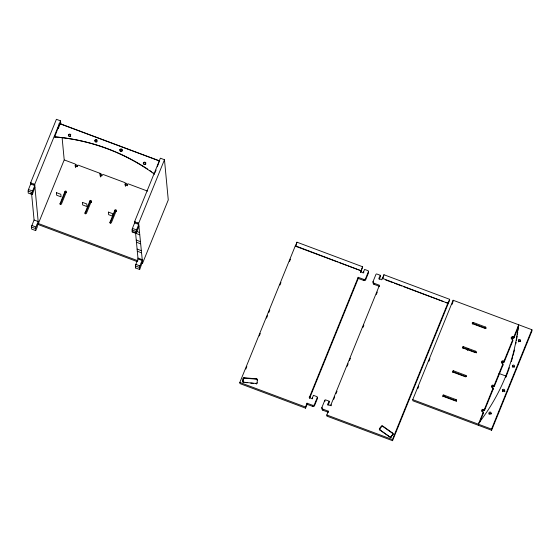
<?xml version="1.0" encoding="UTF-8"?>
<svg xmlns="http://www.w3.org/2000/svg" width="560" height="560" viewBox="0 0 560 560"><rect width="100%" height="100%" fill="white"/><g stroke="black" fill="none" stroke-linecap="round" stroke-linejoin="round"><path stroke-width="0.84" d="M32.298 194.614L28.189 193.074L28.28 189.973L30.681 184.016L34.783 185.556L32.207 192.066L32.34 194.6L34.846 187.145M35.728 230.608L31.591 229.068L31.507 226.52L34.083 220.01L31.661 194.418M62.076 137.34L64.211 159.915L38.374 223.531C38.472 222.495 36.743 226.205 37.331 226.8L35.742 230.594L35.609 228.053L38.185 221.543L34.678 184.464L60.522 120.848L56.413 119.308L30.576 182.931L30.737 184.639M136.248 233.499L132.146 231.966L132.272 228.746L134.631 222.908L138.733 224.441L136.164 230.951L136.29 233.492L138.95 225.967M136.059 231.469L131.95 229.929M134.694 223.524L134.533 221.816L160.37 158.2L164.472 159.733L138.635 223.356L142.471 261.961L139.678 269.5L135.548 267.96L135.457 265.412L138.033 258.902L135.534 232.456M139.65 269.493L139.566 266.945L142.142 260.435L138.033 258.902M54.677 137.067L59.241 124.593C59.178 123.592 60.417 122.955 60.018 124.04M242.865 382.256C242.879 381.01 242.662 376.187 244.412 378.147L256.963 379.239L257.558 380.051L257.292 380.485L257.53 379.491L256.921 378.861L244.377 377.769M243.005 381.29L243.236 378.658M256.522 383.887L257.18 383.299L257.257 380.107M391.23 437.073L391.216 436.373L393.204 434.063L393.05 433.37L382.389 425.796L381.374 426.006L381.304 426.881L379.4 429.023L379.358 429.73M381.269 426.503L379.365 428.645L379.435 429.506L390.089 437.073L390.824 437.115L391.216 436.373M518.763 324.8L513.961 336.623A0.735 0.707 -5.4 0 1 513.093 336.994L512.687 336.847A1.106 1.064 -5.4 0 0 511.259 337.456A1.106 1.064 -5.4 0 0 511.882 338.835L512.281 338.982A0.735 0.707 -5.4 0 1 512.659 339.822L504.133 360.808A0.735 0.707 -5.4 0 1 503.265 361.179L502.866 361.032A1.106 1.064 -5.4 0 0 501.438 361.641A1.106 1.064 -5.4 0 0 502.054 363.02L502.46 363.174A0.735 0.707 -5.4 0 1 502.838 364.007L494.312 385A0.735 0.707 -5.4 0 1 493.444 385.371L493.038 385.217A1.106 1.064 -5.4 0 0 491.61 385.833A1.106 1.064 -5.4 0 0 492.233 387.205L492.632 387.359A0.735 0.707 -5.4 0 1 493.01 388.199L484.484 409.185A0.735 0.707 -5.4 0 1 483.616 409.556L483.217 409.409A1.106 1.064 -5.4 0 0 481.789 410.018A1.106 1.064 -5.4 0 0 482.405 411.397L482.811 411.551A0.735 0.707 -5.4 0 1 483.189 412.384L478.387 424.207L478.492 425.341M55.475 136.304L55.104 137.109M58.268 128.695L59.766 124.663M155.204 172.438L156.1 170.016M157.297 166.789L159.327 161.245M75.299 166.6A1.106 1.064 -5.4 0 1 75.369 166.327L75.418 164.801A0.735 0.707 -5.4 0 0 75.04 163.968L64.47 160.006M75.369 166.327L75.418 164.801M100.268 176.218A1.106 1.064 -5.4 0 1 100.331 175.665L100.38 174.139A0.735 0.707 -5.4 0 0 100.002 173.306L78.344 165.2A0.735 0.707 -5.4 0 0 77.476 165.571L77.315 165.956A1.106 1.064 -5.4 0 1 75.887 166.572A1.106 1.064 -5.4 0 1 75.264 165.193M100.331 175.665L100.38 174.139M100.226 174.531A1.106 1.064 -5.4 0 0 100.849 175.91A1.106 1.064 -5.4 0 0 102.277 175.294L102.438 174.909A0.735 0.707 -5.4 0 1 103.306 174.538L124.971 182.644A0.735 0.707 -5.4 0 1 125.342 183.477L125.3 185.003A1.106 1.064 -5.4 0 0 125.23 185.556M125.3 185.003L125.342 183.477M60.13 203.42L64.974 191.492A0.735 0.707 -5.4 0 1 65.926 191.086A0.735 0.707 -5.4 0 1 66.339 192.01L61.495 203.938A0.735 0.707 -5.4 0 1 60.543 204.344A0.735 0.707 -5.4 0 1 60.13 203.42L60.235 204.561L65.079 192.633L64.974 191.492M75.446 167.65L76.692 164.584M85.092 212.765L89.936 200.837A0.735 0.707 -5.4 0 1 90.888 200.424A0.735 0.707 -5.4 0 1 91.301 201.348L91.413 202.482A0.735 0.707 -5.4 0 0 91 201.565A0.735 0.707 -5.4 0 0 90.041 201.971L85.197 213.899L85.092 212.765A0.735 0.707 -5.4 0 0 85.505 213.682A0.735 0.707 -5.4 0 0 86.457 213.276L91.301 201.348M100.408 176.988L101.654 173.922M110.054 222.103L114.898 210.175A0.735 0.707 -5.4 0 1 115.85 209.762A0.735 0.707 -5.4 0 1 116.27 210.686L111.419 222.614A0.735 0.707 -5.4 0 1 110.467 223.02A0.735 0.707 -5.4 0 1 110.054 222.103L110.159 223.237L115.01 211.309L114.898 210.175M125.37 186.326L126.616 183.26M141.064 263.046L142.436 263.557L168.273 199.941L164.472 159.733M360.983 270.361L360.829 270.746A0.735 0.707 -5.4 0 0 360.444 271.684A0.735 0.707 -5.4 0 0 361.41 272.048L362.271 272.363A0.735 0.707 -5.4 0 0 363.237 272.727A0.735 0.707 -5.4 0 0 363.615 271.789L364.581 269.416L368.06 270.718A0.735 0.707 -5.4 0 1 368.438 271.558L365.547 278.663A1.47 1.421 -5.4 0 1 363.818 279.405L358.162 277.298L309.687 396.655A0.735 0.707 -5.4 0 0 309.302 397.593A0.735 0.707 -5.4 0 0 310.275 397.957L311.129 398.272A0.735 0.707 -5.4 0 0 312.095 398.636A0.735 0.707 -5.4 0 0 312.473 397.698L313.439 395.325L316.918 396.634A0.735 0.707 -5.4 0 1 317.296 397.467L314.412 404.572A1.47 1.421 -5.4 0 1 312.676 405.314L307.027 403.207L307.132 404.341L305.585 408.156L239.932 383.593L239.82 382.452L295.33 245.798L361.018 270.739L358.589 269.829M360.507 272.412A0.735 0.707 -5.4 0 1 360.934 271.88L362.635 266.763L296.982 242.2L295.365 246.176L295.33 245.798M245.84 369.047L246.827 366.618M259.301 335.902L260.281 333.48M266.518 318.122L267.505 315.7M268.821 312.466L269.801 310.044M279.979 284.984L280.966 282.562M289.499 261.548L290.486 259.119M295.736 246.19L296.982 242.2M305.585 408.156L305.48 407.015L307.027 403.207M361.018 270.739L362.635 266.763M309.4 398.188A0.735 0.707 -5.4 0 1 309.792 397.796L358.274 278.432L358.162 277.298M307.132 404.341L312.788 406.448A1.47 1.421 -5.4 0 0 314.517 405.706L317.408 398.601L317.296 397.467M358.274 278.432L363.923 280.539A1.47 1.421 -5.4 0 0 365.659 279.797L368.543 272.692L368.438 271.558M321.937 407.386A1.47 1.421 -5.4 0 0 322.693 409.059L328.335 411.18L328.447 412.321L322.798 410.193A1.47 1.421 -5.4 0 1 322.049 408.527L321.937 407.386L324.821 400.281A0.735 0.707 -5.4 0 1 325.689 399.91L329.175 401.212L329.28 402.346L328.314 404.719A0.735 0.707 -5.4 0 0 327.901 405.181M379.589 286.405L373.94 284.284A1.47 1.421 -5.4 0 1 373.184 282.618L373.079 281.477L375.963 274.372A0.735 0.707 -5.4 0 1 376.831 274.001L380.31 275.303L380.422 276.437L379.456 278.81A0.735 0.707 -5.4 0 0 379.099 279.139M373.079 281.477A1.47 1.421 -5.4 0 0 373.835 283.15L379.477 285.271L331.002 404.628A0.735 0.707 -5.4 0 1 330.617 405.566A0.735 0.707 -5.4 0 1 329.651 405.202L328.797 404.887A0.735 0.707 -5.4 0 1 327.831 404.523A0.735 0.707 -5.4 0 1 328.209 403.585L329.175 401.212M445.557 302.365L447.986 303.275L382.298 278.334L382.137 278.719A0.735 0.707 -5.4 0 1 381.759 279.657A0.735 0.707 -5.4 0 1 380.793 279.293L379.939 278.978A0.735 0.707 -5.4 0 1 378.966 278.614A0.735 0.707 -5.4 0 1 379.351 277.676L380.31 275.303M382.298 278.334L382.333 278.712L383.95 274.736L449.603 299.299L449.673 300.055L392.553 440.692L326.9 416.129L326.788 414.988L328.335 411.18M333.725 399.315L334.712 396.893M336.021 393.666L337.001 391.251M347.158 366.247L348.138 363.832M349.447 360.605L350.434 358.183M362.88 327.537L363.86 325.122M376.313 294.476L377.293 292.054M382.837 278.404L383.95 274.736M392.553 440.692L392.448 439.551L447.951 302.89M447.986 303.275L449.603 299.299M412.734 399.644L453.11 300.244L531.895 329.714L532 330.855L491.624 430.255L412.839 400.778L412.734 399.644L491.519 429.121L491.624 430.255M417.767 388.661L418.747 386.232M428.925 361.179L429.912 358.757M451.899 304.612L452.886 302.183M467.32 350.441L467.978 348.824M479.451 422.975L483.294 413.518L483.189 412.384M481.824 411.425A1.106 1.064 -5.4 0 1 483.322 410.543L483.728 410.69A0.735 0.707 -5.4 0 0 484.589 410.326L493.115 389.333L493.01 388.199M491.645 387.24A1.106 1.064 -5.4 0 1 493.15 386.358L493.549 386.505A0.735 0.707 -5.4 0 0 494.417 386.134L502.943 365.148L502.838 364.007M501.473 363.048A1.106 1.064 -5.4 0 1 502.971 362.166L503.377 362.32A0.735 0.707 -5.4 0 0 504.238 361.949L512.764 340.956L512.659 339.822M511.301 339.143A1.106 1.064 -5.4 0 1 512.799 337.981L513.198 338.128A0.735 0.707 -5.4 0 0 514.066 337.757L518.231 327.516M491.519 429.121L531.895 329.714M127.351 185.773L127.4 184.247A0.735 0.707 -5.4 0 1 128.268 183.876L147.532 191.086M135.807 267.526L135.576 267.96M122.367 150.612L122.283 150.808A1.106 1.092 -82.5 0 1 122.101 151.032M145.915 163.758L145.831 163.954A1.106 1.092 -82.5 0 1 145.418 164.346M512.505 366.961L512.624 366.709A1.106 1.064 -5.4 0 1 513.884 366.254L514.15 366.373A1.106 1.064 -5.4 0 1 514.633 367.038M132.202 231.938L132.405 231.532L135.828 232.813M391.251 436.751L392.651 434.539M391.146 437.241L390.096 437.43M242.97 380.912L242.739 381.71L243.299 382.165L256.298 383.509L257.026 382.739M256.382 379.393L256.347 379.008M30.996 183.029L30.604 183.197M34.776 184.737L34.251 184.254M134.946 221.921L134.554 222.082M142.135 259.616L137.956 258.076M379.974 430.115L389.116 436.478M381.304 426.881L381.696 426.139L382.424 426.174L392.938 433.629L393.239 434.441L392.644 434.924M138.656 223.622L138.208 223.139M139.51 232.617L137.067 231.448M135.611 233.24L139.713 234.78M140.357 241.619L136.255 240.079M136.458 242.242L140.567 243.775M141.211 250.614L137.109 249.081M137.312 251.237L141.414 252.777M245.63 382.564L247.338 382.746M250.754 383.096L253.323 383.362M33.712 184.1L34.132 184.205M137.669 222.992L138.089 223.097M142.198 262.024L142.436 263.557M256.333 383.887L255.85 383.25M60.382 123.795L159.712 160.951M59.045 123.417L159.187 160.881M145.208 162.323L145.278 162.344A1.106 1.092 -82.5 0 0 143.962 162.806L143.85 163.072A1.106 1.092 -82.5 0 0 144.326 164.318L144.585 164.437A1.106 1.092 -82.5 0 0 144.872 164.479M296.177 246.477L337.512 261.94M339.136 262.549L346.43 265.279M348.054 265.888L356.965 269.22M385.574 279.923L392.868 282.653M394.492 283.262L401.786 285.985M403.41 286.594L443.128 301.455M473.228 322.462L485.541 327.068A0.735 0.707 -5.4 0 1 485.954 327.985A0.735 0.707 -5.4 0 1 485.002 328.398L472.689 323.792A0.735 0.707 -5.4 0 1 472.276 322.868A0.735 0.707 -5.4 0 1 473.228 322.462L473.34 323.603L485.646 328.209A0.735 0.707 -5.4 0 1 485.954 328.426M30.576 182.931L34.678 184.464M134.533 221.816L138.635 223.356M463.407 346.654L475.713 351.26A0.735 0.707 -5.4 0 1 476.133 352.177A0.735 0.707 -5.4 0 1 475.174 352.583L462.868 347.977A0.735 0.707 -5.4 0 1 462.455 347.06A0.735 0.707 -5.4 0 1 463.407 346.654L463.512 347.788L475.825 352.394A0.735 0.707 -5.4 0 1 476.28 352.947M28.455 189.497L32.557 191.03M132.412 228.382L136.514 229.922M28 191.044L32.102 192.577M30.506 193.417L32.557 194.18M498.897 373.429L506.163 376.152M453.579 370.839L465.892 375.445A0.735 0.707 -5.4 0 1 466.305 376.362A0.735 0.707 -5.4 0 1 465.353 376.768L453.04 372.169A0.735 0.707 -5.4 0 1 452.627 371.245A0.735 0.707 -5.4 0 1 453.579 370.839L453.691 371.98L465.997 376.579L465.892 375.445M34.083 220.01L38.185 221.543M37.821 223.321L137.963 260.785M37.114 224.154L137.256 261.618M31.857 225.484L35.959 227.024M135.814 264.376L139.916 265.909M31.402 227.038L35.504 228.571M135.359 265.923L139.461 267.463M443.758 395.031L456.064 399.63A0.735 0.707 -5.4 0 1 456.484 400.554A0.735 0.707 -5.4 0 1 455.532 400.96L443.219 396.354A0.735 0.707 -5.4 0 1 442.806 395.437A0.735 0.707 -5.4 0 1 443.758 395.031L443.863 396.165L456.176 400.771A0.735 0.707 -5.4 0 1 456.631 401.324M239.82 382.452L305.48 407.015M326.788 414.988L392.448 439.551M492.338 388.346L492.744 388.5A0.735 0.707 -5.4 0 1 493.115 389.333M135.065 221.963L135.492 222.18M31.115 183.078L31.542 183.288M96.075 141.953L95.809 141.834A1.106 1.092 -82.5 0 1 95.333 140.588L95.445 140.322A1.106 1.092 -82.5 0 1 97.174 140.133M244.412 378.147L243.418 378.021L243.271 379.036M513.961 336.623L514.066 337.757M513.093 336.994L513.198 338.128M512.687 336.847L512.799 337.981M504.133 360.808L504.238 361.949M503.265 361.179L503.377 362.32M502.866 361.032L502.971 362.166M494.312 385L494.417 386.134M493.444 385.371L493.549 386.505M493.038 385.217L493.15 386.358M492.632 387.359L492.744 388.5M485.541 327.068L485.646 328.209M484.484 409.185L484.589 410.326M483.616 409.556L483.728 410.69M483.217 409.409L483.322 410.543M475.713 351.26L475.825 352.394M453.11 300.244L453.215 301.378M456.064 399.63L456.176 400.771M379.351 277.676L379.456 278.81M392.399 433.146L392.434 433.524M389.774 436.632L389.809 437.01M373.835 283.15L373.94 284.284M382.711 426.286L382.746 426.664M380.086 429.723L380.121 430.108M379.876 428.33L379.911 428.708M365.547 278.663L365.659 279.797M363.615 271.789L363.727 272.93M363.818 279.405L363.923 280.539M360.829 270.746L360.934 271.88M331.002 404.628L331.107 405.769M328.209 403.585L328.314 404.719M324.821 400.281L324.933 401.415M322.693 409.059L322.798 410.193M314.412 404.572L314.517 405.706M312.473 397.698L312.585 398.839M312.676 405.314L312.788 406.448M309.687 396.655L309.792 397.796M243.88 382.011L243.915 382.389M100.002 173.306L100.114 174.44A0.735 0.707 -5.4 0 1 100.492 175.273M89.936 200.837L90.041 201.971M77.476 165.571L77.581 166.705M60.522 120.848L60.851 124.32M154.546 174.209A200.858 199.423 -82.5 0 0 54.698 136.857L55.216 136.927A200.858 199.423 -82.5 0 1 106.918 148.47M107.681 148.757A200.858 199.423 -82.5 0 1 115.276 151.781M116.032 152.096A200.858 199.423 -82.5 0 1 147.679 169.141M149.716 170.513A200.858 199.423 -82.5 0 1 151.739 171.906M153.076 172.844A200.858 199.423 -82.5 0 1 154.406 173.796M368.228 271.887A0.735 0.707 -5.4 0 1 368.543 272.692M317.233 397.915A0.735 0.707 -5.4 0 1 317.408 398.601M518.224 326.13A200.858 194.019 -5.4 0 1 478.926 422.877M518.329 327.264A200.858 194.019 -5.4 0 1 517.958 330.428M517.755 332.01A200.858 194.019 -5.4 0 1 517.426 334.376M517.181 335.951A200.858 194.019 -5.4 0 1 516.39 340.662M516.096 342.23A200.858 194.019 -5.4 0 1 515.795 343.798M514.437 350.035A200.858 194.019 -5.4 0 1 513.086 355.453M512.666 356.993A200.858 194.019 -5.4 0 1 511.336 361.599M509.383 367.682A200.858 194.019 -5.4 0 1 508.599 369.95M508.333 370.706A200.858 194.019 -5.4 0 1 505.778 377.44M489.027 414.197A1.106 1.064 -5.4 0 1 489.076 413.924L489.202 413.672A1.106 1.064 -5.4 0 1 490.462 413.217L490.721 413.336A1.106 1.064 -5.4 0 1 491.204 414.001M504.784 391.776A1.106 1.064 -5.4 0 0 504.322 390.558L504.063 390.446A1.106 1.064 -5.4 0 0 502.803 390.894L502.677 391.146A1.106 1.064 -5.4 0 0 502.656 391.699M518.525 341.908A1.106 1.064 -5.4 0 1 518.553 341.362L518.672 341.11A1.106 1.064 -5.4 0 1 519.932 340.655L520.198 340.767A1.106 1.064 -5.4 0 1 520.681 341.432M483.028 412.748A0.735 0.707 -5.4 0 1 483.294 413.518M502.621 364.336A0.735 0.707 -5.4 0 1 502.943 365.148M512.673 340.361A0.735 0.707 -5.4 0 1 512.764 340.956M462.651 348.033A0.735 0.707 -5.4 0 1 463.512 347.788M472.381 324.009A0.735 0.707 -5.4 0 1 473.34 323.603M452.732 372.386A0.735 0.707 -5.4 0 1 453.691 371.98M442.862 396.753A0.735 0.707 -5.4 0 1 443.863 396.165M127.239 184.639A1.106 1.064 -5.4 0 1 125.811 185.248A1.106 1.064 -5.4 0 1 125.188 183.869A0.735 0.707 -5.4 0 1 125.454 184.618M75.306 165.207A0.735 0.707 -5.4 0 1 75.53 165.935M65.079 192.633A0.735 0.707 -5.4 0 1 66.339 192.444M115.01 211.309A0.735 0.707 -5.4 0 1 116.417 211.456M145.691 162.617A1.106 1.092 -82.5 0 1 145.859 162.848M122.409 149.975A1.106 1.092 -82.5 0 0 120.414 149.66L120.295 149.926A1.106 1.092 -82.5 0 0 120.771 151.179L121.037 151.291A1.106 1.092 -82.5 0 0 121.87 151.2M97.139 141.694A1.106 1.092 -82.5 0 1 96.642 141.967M70.805 134.603A1.106 1.092 -82.5 0 0 69.076 134.792L68.957 135.051A1.106 1.092 -82.5 0 0 69.44 136.304L69.699 136.423A1.106 1.092 -82.5 0 0 70.266 136.437M70.763 136.157A1.106 1.092 -82.5 0 1 70.532 136.332M491.078 413.413L490.952 413.665A1.106 1.064 -5.4 0 1 489.692 414.12L489.433 414.001A1.106 1.064 -5.4 0 1 488.971 412.79L489.09 412.531A1.106 1.064 -5.4 0 1 490.35 412.083L490.616 412.195A1.106 1.064 -5.4 0 1 491.078 413.413M68.551 134.722L68.439 134.981A1.106 1.092 -82.5 0 0 68.915 136.234L69.181 136.353A1.106 1.092 -82.5 0 0 70.42 135.87L70.539 135.604A1.106 1.092 -82.5 0 0 68.551 134.722M94.927 140.252L94.808 140.518A1.106 1.092 -82.5 0 0 95.291 141.771L95.55 141.883A1.106 1.092 -82.5 0 0 96.796 141.4L96.908 141.134A1.106 1.092 -82.5 0 0 94.927 140.252M119.889 149.59L119.77 149.856A1.106 1.092 -82.5 0 0 120.253 151.109L120.512 151.221A1.106 1.092 -82.5 0 0 121.758 150.738L121.877 150.472A1.106 1.092 -82.5 0 0 119.889 149.59M143.444 162.736L143.325 163.002A1.106 1.092 -82.5 0 0 143.808 164.248L144.067 164.367A1.106 1.092 -82.5 0 0 145.313 163.884L145.425 163.618A1.106 1.092 -82.5 0 0 144.949 162.365L144.683 162.253A1.106 1.092 -82.5 0 0 143.444 162.736M518.567 339.969L518.441 340.221A1.106 1.064 -5.4 0 0 518.903 341.439L519.169 341.558A1.106 1.064 -5.4 0 0 520.086 339.633L519.827 339.514A1.106 1.064 -5.4 0 0 518.567 339.969M512.519 365.575L512.4 365.827A1.106 1.064 -5.4 0 0 512.855 367.038L513.121 367.157A1.106 1.064 -5.4 0 0 514.038 365.232L513.779 365.12A1.106 1.064 -5.4 0 0 512.519 365.575M502.691 389.76L502.572 390.012A1.106 1.064 -5.4 0 0 503.034 391.23L503.293 391.342A1.106 1.064 -5.4 0 0 504.217 389.424L503.951 389.305A1.106 1.064 -5.4 0 0 502.691 389.76M56.399 192.668L56.679 195.237L61.089 196.861L60.809 194.292L56.434 192.654M82.383 202.391L82.67 204.96L87.08 206.584L86.737 203.959L82.425 202.377M108.374 212.114L108.654 214.683L113.071 216.307L112.721 213.682L108.409 212.1"/></g></svg>
